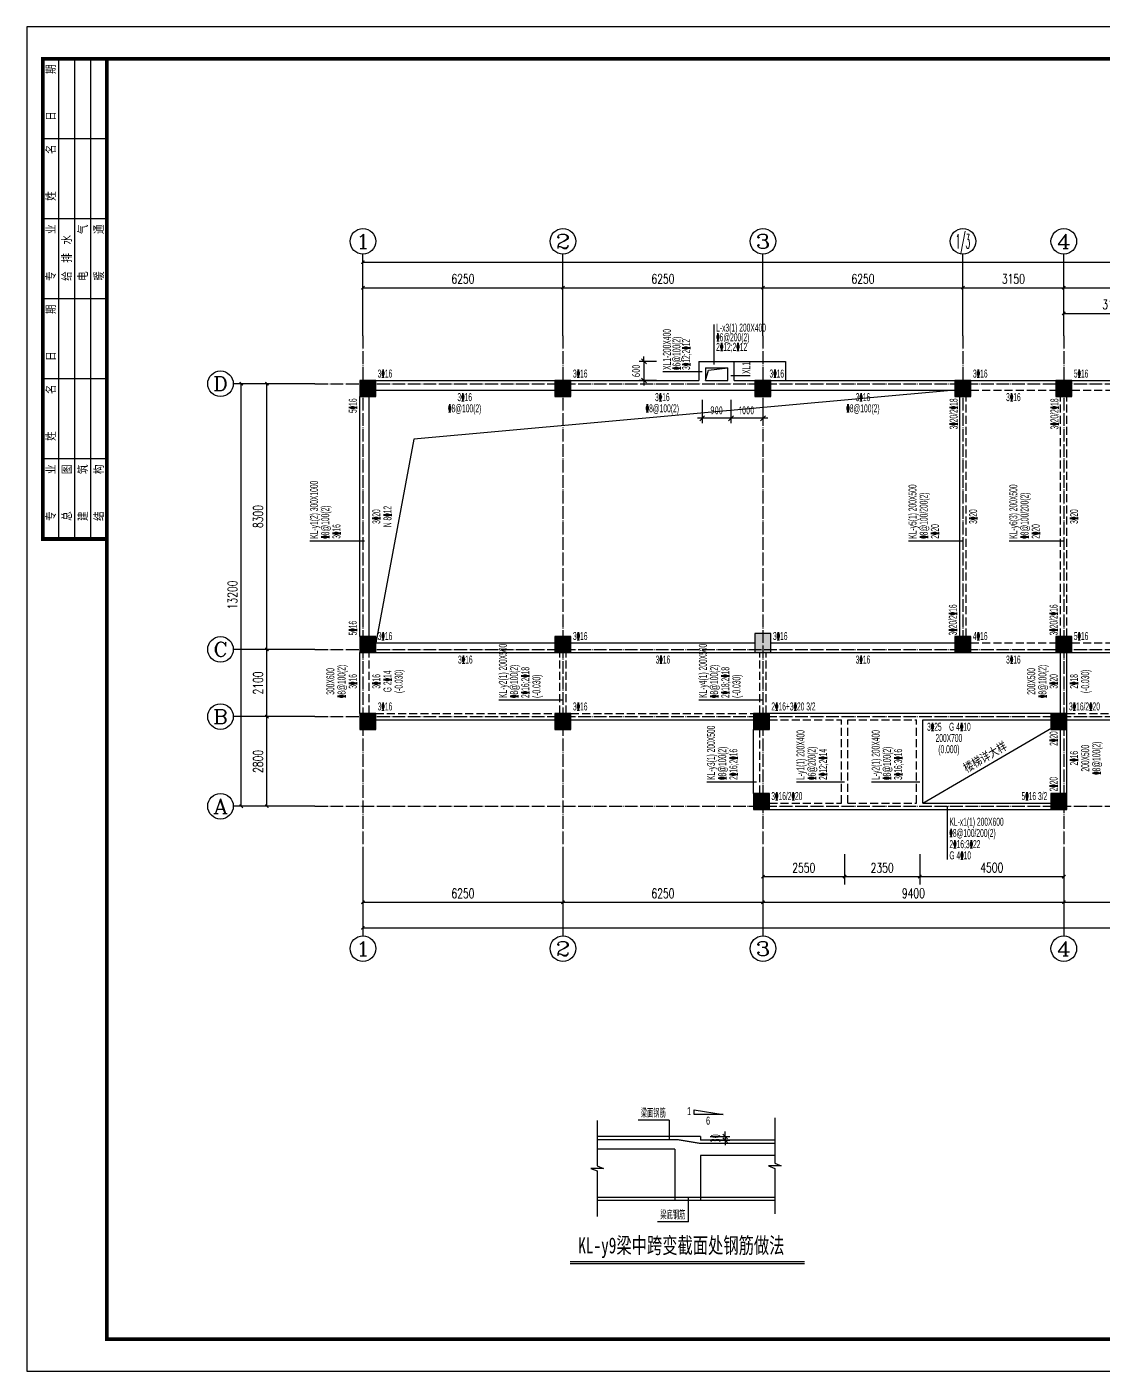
# Model space of a CAD drawing. Extents: x -441005 to 725361, y -182459 to 319313.
# Drawn here: x 284450 to 318079, y 195050 to 237050 of the extents above; entities that cross this region are included whole.
import ezdxf
from ezdxf.enums import TextEntityAlignment as Align

# ---------------------------------------------------------------- set-up
doc = ezdxf.new("R2010")
doc.units = 0
doc.header["$LTSCALE"] = 100
for name, pattern in [('DASH', [0.35, 0.25, -0.1]), ('DASHED', [0.75, 0.5, -0.25]), ('DOTE', [2.42, 2, -0.2, 0.02, -0.2]), ('HIDDEN', [7, 5, -2])]:
    doc.linetypes.add(name, pattern=pattern)
doc.layers.get('0').update_dxf_attribs({"linetype": 'CONTINUOUS'})
doc.layers.get('Defpoints').update_dxf_attribs({"linetype": 'CONTINUOUS'})
for name, color, linetype in [('AXIS', 3, 'CONTINUOUS'), ('AXIS_TEXT', 7, 'CONTINUOUS'), ('BEAM', 4, 'DASHED'), ('BEAM_CON', 4, 'CONTINUOUS'), ('B挑板&檐线', 6, 'CONTINUOUS'), ('COLU', 7, 'CONTINUOUS'), ('DOTE', 8, 'DOTE'), ('D洞口边线', 6, 'CONTINUOUS'), ('T模板通用标注', 7, 'CONTINUOUS'), ('图框', 7, 'CONTINUOUS'), ('尺寸标注', 3, 'CONTINUOUS'), ('文字标注', 4, 'CONTINUOUS'), ('断面边界', 2, 'CONTINUOUS'), ('断面配筋', 1, 'CONTINUOUS'), ('梁平法1', 3, 'CONTINUOUS'), ('梁平法2', 8, 'CONTINUOUS')]:
    doc.layers.add(name, color=color, linetype=linetype)
doc.styles.add('_TCH_AXIS', font='COMPLEX', dxfattribs={"bigfont": 'GBCBIG'})
doc.styles.add('_TCH_DIM_T3', font='simplex_.ttf', dxfattribs={"width": 0.705882, "bigfont": 'GBCBIG'})
doc.styles.add('COMPLEX', font='COMPLEX')
doc.styles.add('DIM_FONT', font='tssdeng.shx', dxfattribs={"width": 0.7, "bigfont": '1.shx'})
doc.styles.add('HZTXT', font='TXT', dxfattribs={"bigfont": 'HZTXT'})
doc.styles.get("Standard").update_dxf_attribs({"font": 'tssdeng.shx', "bigfont": '1.shx'})
doc.styles.add('TSSD_Dimension', font='tssdeng.shx', dxfattribs={"width": 0.62, "bigfont": '1.shx'})
doc.styles.add('TSSD_Rein', font='Tssdeng.shx', dxfattribs={"width": 0.7, "bigfont": '1.shx'})
doc.styles.add('图名', font='simhei_1.ttf')
doc.styles.add('梁平法', font='xxxxx.shx', dxfattribs={"bigfont": 'dxfs.shx'})
doc.dimstyles.new('_TCH_ARCH&&100', dxfattribs={"dimtxt": 297.5, "dimasz": 100, "dimexe": 250, "dimexo": 300, "dimgap": 126.25, "dimtad": 1, "dimdec": 0, "dimzin": 0, "dimdsep": 46, "dimtxsty": '_TCH_DIM_T3', "dimblk": 'ARCHTICK', "dimcen": 0.09, "dimclrt": 7, "dimazin": 2, "dimtfac": 1, "dimtdec": 0, "dimtix": 1, "dimtmove": 2, "dimatfit": 3, "dimfxl": 0, "dimtolj": 1, "dimtzin": 0, "dimarcsym": 0})
doc.dimstyles.new('axis', dxfattribs={"dimtxt": 300, "dimasz": 1, "dimexe": 250, "dimexo": 300, "dimgap": 150, "dimtad": 1, "dimdec": 0, "dimzin": 0, "dimdsep": 46, "dimtxsty": 'Standard', "dimblk": '_DIMX', "dimcen": 0.09, "dimse1": 1, "dimse2": 1, "dimclrt": 7, "dimadec": 1, "dimazin": 0, "dimtfac": 1, "dimtdec": 0, "dimtix": 1, "dimtmove": 2, "dimatfit": 3, "dimfxl": 0, "dimtolj": 1, "dimtzin": 0, "dimarcsym": 0})

# ---------------------------------------------------------------- blocks, each defined once
blk = doc.blocks.new('A2+1_2')
at = {"layer": '图框'}
for p, q in [((1000, 26000), (1000, 41000)), ((1500, 26000), (1500, 41000)), ((2000, 26000), (2000, 41000)), ((2500, 38500), (500, 38500)), ((2500, 36000), (500, 36000)), ((2500, 33500), (500, 33500)), ((2500, 31000), (500, 31000)), ((2500, 28500), (500, 28500))]:
    blk.add_line(p, q, dxfattribs=at)
blk.add_lwpolyline([(0, 0), (89100, 0), (89100, 42000), (0, 42000)], close=True, dxfattribs=at)
at = {"layer": '图框', "const_width": 120}
blk.add_lwpolyline([(2500, 41000), (500, 41000), (500, 26000), (2500, 26000)], dxfattribs=at)
blk.add_lwpolyline([(2500, 1000), (88100, 1000), (88100, 41000), (2500, 41000)], close=True, dxfattribs=at)
at = {"layer": '图框', "style": 'HZTXT'}
for s, p in [('日    期', (911, 39064)), ('姓    名', (911, 36564)), ('专    业', (911, 34064)), ('电    气', (1911, 34064)), ('暖    通', (2411, 34064)), ('给 排 水', (1411, 34064)), ('日    期', (911, 31564)), ('姓    名', (911, 29064)), ('专    业', (911, 26564)), ('总    图', (1411, 26564)), ('建    筑', (1911, 26564)), ('结    构', (2411, 26564))]:
    blk.add_text(s, height=300, rotation=90, dxfattribs=at).set_placement(p)
blk = doc.blocks.new('_AXISO')
blk.add_circle((0, 0), 0.5)
at = {"layer": 'AXIS_TEXT', "style": 'COMPLEX', "width": 1.041667}
blk.add_attdef('A', text='', height=0.56, dxfattribs=at).set_placement((-0.25, -0.28), (0.25, -0.28), align=Align.FIT)
blk = doc.blocks.new('_ArchTick')
at = {"color": 0, "linetype": 'ByBlock', "const_width": 0.4}
blk.add_lwpolyline([(-0.5, -0.5), (0.5, 0.5)], dxfattribs=at)
blk = doc.blocks.new('*D2678')
at = {"layer": 'AXIS', "color": 0, "lineweight": -2}
for p, q in [((293450, 215500), (291700, 215500)), ((291950, 212700), (291950, 215500)), ((293450, 212700), (291700, 212700))]:
    blk.add_line(p, q, dxfattribs=at)
at = {"layer": 'Defpoints', "color": 0}
for p in [(291950, 215500), (293450, 215500), (293450, 212700)]:
    blk.add_point(p, dxfattribs=at)
at = {"layer": 'AXIS', "color": 0, "lineweight": -2, "xscale": 100, "yscale": 100, "zscale": 100}
for p, rotation in [((291950, 215500), 90), ((291950, 212700), 270)]:
    blk.add_blockref('_ArchTick', p, dxfattribs=dict(at, rotation=rotation))
at = {"layer": 'AXIS', "color": 7, "insert": (291674, 214100), "char_height": 297.5, "attachment_point": 5, "rotation": 90, "style": '_TCH_DIM_T3'}
blk.add_mtext('\\A1;2800', dxfattribs=at)
blk = doc.blocks.new('*D2679')
at = {"layer": 'AXIS', "color": 0, "lineweight": -2}
for p, q in [((293450, 217600), (291700, 217600)), ((291950, 215500), (291950, 217600)), ((293450, 215500), (291700, 215500))]:
    blk.add_line(p, q, dxfattribs=at)
at = {"layer": 'Defpoints', "color": 0}
for p in [(291950, 217600), (293450, 217600), (293450, 215500)]:
    blk.add_point(p, dxfattribs=at)
at = {"layer": 'AXIS', "color": 0, "lineweight": -2, "xscale": 100, "yscale": 100, "zscale": 100}
for p, rotation in [((291950, 217600), 90), ((291950, 215500), 270)]:
    blk.add_blockref('_ArchTick', p, dxfattribs=dict(at, rotation=rotation))
at = {"layer": 'AXIS', "color": 7, "insert": (291674, 216550), "char_height": 297.5, "attachment_point": 5, "rotation": 90, "style": '_TCH_DIM_T3'}
blk.add_mtext('\\A1;2100', dxfattribs=at)
blk = doc.blocks.new('*D2680')
at = {"layer": 'AXIS', "color": 0, "lineweight": -2}
for p, q in [((293450, 225900), (291700, 225900)), ((291950, 217600), (291950, 225900)), ((293450, 217600), (291700, 217600))]:
    blk.add_line(p, q, dxfattribs=at)
at = {"layer": 'Defpoints', "color": 0}
for p in [(291950, 225900), (293450, 225900), (293450, 217600)]:
    blk.add_point(p, dxfattribs=at)
at = {"layer": 'AXIS', "color": 0, "lineweight": -2, "xscale": 100, "yscale": 100, "zscale": 100}
for p, rotation in [((291950, 225900), 90), ((291950, 217600), 270)]:
    blk.add_blockref('_ArchTick', p, dxfattribs=dict(at, rotation=rotation))
at = {"layer": 'AXIS', "color": 7, "insert": (291674, 221750), "char_height": 297.5, "attachment_point": 5, "rotation": 90, "style": '_TCH_DIM_T3'}
blk.add_mtext('\\A1;8300', dxfattribs=at)
blk = doc.blocks.new('*D2681')
at = {"layer": 'AXIS', "color": 0, "lineweight": -2}
for p, q in [((293450, 225900), (290900, 225900)), ((291150, 212700), (291150, 225900)), ((293450, 212700), (290900, 212700))]:
    blk.add_line(p, q, dxfattribs=at)
at = {"layer": 'Defpoints', "color": 0}
for p in [(291150, 225900), (293450, 225900), (293450, 212700)]:
    blk.add_point(p, dxfattribs=at)
at = {"layer": 'AXIS', "color": 0, "lineweight": -2, "xscale": 100, "yscale": 100, "zscale": 100}
for p, rotation in [((291150, 225900), 90), ((291150, 212700), 270)]:
    blk.add_blockref('_ArchTick', p, dxfattribs=dict(at, rotation=rotation))
at = {"layer": 'AXIS', "color": 7, "insert": (290874, 219300), "char_height": 297.5, "attachment_point": 5, "rotation": 90, "style": '_TCH_DIM_T3'}
blk.add_mtext('\\A1;13200', dxfattribs=at)
blk = doc.blocks.new('*D2682')
at = {"layer": 'AXIS', "color": 0, "lineweight": -2}
for p, q in [((294950, 211200), (294950, 209450)), ((301200, 211200), (301200, 209450)), ((294950, 209700), (301200, 209700))]:
    blk.add_line(p, q, dxfattribs=at)
at = {"layer": 'Defpoints', "color": 0}
for p in [(294950, 211200), (301200, 211200), (301200, 209700)]:
    blk.add_point(p, dxfattribs=at)
at = {"layer": 'AXIS', "color": 0, "lineweight": -2, "xscale": 100, "yscale": 100, "zscale": 100, "rotation": 180}
blk.add_blockref('_ArchTick', (294950, 209700), dxfattribs=at)
at = {"layer": 'AXIS', "color": 0, "lineweight": -2, "xscale": 100, "yscale": 100, "zscale": 100}
blk.add_blockref('_ArchTick', (301200, 209700), dxfattribs=at)
at = {"layer": 'AXIS', "color": 7, "insert": (298075, 209976), "char_height": 297.5, "attachment_point": 5, "style": '_TCH_DIM_T3'}
blk.add_mtext('\\A1;6250', dxfattribs=at)
blk = doc.blocks.new('*D2683')
at = {"layer": 'AXIS', "color": 0, "lineweight": -2}
for p, q in [((301200, 211200), (301200, 209450)), ((307450, 211200), (307450, 209450)), ((301200, 209700), (307450, 209700))]:
    blk.add_line(p, q, dxfattribs=at)
at = {"layer": 'Defpoints', "color": 0}
for p in [(301200, 211200), (307450, 211200), (307450, 209700)]:
    blk.add_point(p, dxfattribs=at)
at = {"layer": 'AXIS', "color": 0, "lineweight": -2, "xscale": 100, "yscale": 100, "zscale": 100, "rotation": 180}
blk.add_blockref('_ArchTick', (301200, 209700), dxfattribs=at)
at = {"layer": 'AXIS', "color": 0, "lineweight": -2, "xscale": 100, "yscale": 100, "zscale": 100}
blk.add_blockref('_ArchTick', (307450, 209700), dxfattribs=at)
at = {"layer": 'AXIS', "color": 7, "insert": (304325, 209976), "char_height": 297.5, "attachment_point": 5, "style": '_TCH_DIM_T3'}
blk.add_mtext('\\A1;6250', dxfattribs=at)
blk = doc.blocks.new('*D2684')
at = {"layer": 'AXIS', "color": 0, "lineweight": -2}
for p, q in [((307450, 211200), (307450, 209450)), ((316850, 211200), (316850, 209450)), ((307450, 209700), (316850, 209700))]:
    blk.add_line(p, q, dxfattribs=at)
at = {"layer": 'Defpoints', "color": 0}
for p in [(307450, 211200), (316850, 211200), (316850, 209700)]:
    blk.add_point(p, dxfattribs=at)
at = {"layer": 'AXIS', "color": 0, "lineweight": -2, "xscale": 100, "yscale": 100, "zscale": 100, "rotation": 180}
blk.add_blockref('_ArchTick', (307450, 209700), dxfattribs=at)
at = {"layer": 'AXIS', "color": 0, "lineweight": -2, "xscale": 100, "yscale": 100, "zscale": 100}
blk.add_blockref('_ArchTick', (316850, 209700), dxfattribs=at)
at = {"layer": 'AXIS', "color": 7, "insert": (312150, 209980), "char_height": 297.5, "attachment_point": 5, "style": '_TCH_DIM_T3'}
blk.add_mtext('\\A1;9400', dxfattribs=at)
blk = doc.blocks.new('*D2685')
at = {"layer": 'AXIS', "color": 0, "lineweight": -2}
for p, q in [((316850, 211200), (316850, 209450)), ((323100, 211200), (323100, 209450)), ((316850, 209700), (323100, 209700))]:
    blk.add_line(p, q, dxfattribs=at)
at = {"layer": 'Defpoints', "color": 0}
for p in [(316850, 211200), (323100, 211200), (323100, 209700)]:
    blk.add_point(p, dxfattribs=at)
at = {"layer": 'AXIS', "color": 0, "lineweight": -2, "xscale": 100, "yscale": 100, "zscale": 100, "rotation": 180}
blk.add_blockref('_ArchTick', (316850, 209700), dxfattribs=at)
at = {"layer": 'AXIS', "color": 0, "lineweight": -2, "xscale": 100, "yscale": 100, "zscale": 100}
blk.add_blockref('_ArchTick', (323100, 209700), dxfattribs=at)
at = {"layer": 'AXIS', "color": 7, "insert": (319975, 209976), "char_height": 297.5, "attachment_point": 5, "style": '_TCH_DIM_T3'}
blk.add_mtext('\\A1;6250', dxfattribs=at)
blk = doc.blocks.new('*D2690')
at = {"layer": 'AXIS', "color": 0, "lineweight": -2}
for p, q in [((294950, 211200), (294950, 208650)), ((346700, 211200), (346700, 208650)), ((294950, 208900), (346700, 208900))]:
    blk.add_line(p, q, dxfattribs=at)
at = {"layer": 'Defpoints', "color": 0}
for p in [(294950, 211200), (346700, 211200), (346700, 208900)]:
    blk.add_point(p, dxfattribs=at)
at = {"layer": 'AXIS', "color": 0, "lineweight": -2, "xscale": 100, "yscale": 100, "zscale": 100, "rotation": 180}
blk.add_blockref('_ArchTick', (294950, 208900), dxfattribs=at)
at = {"layer": 'AXIS', "color": 0, "lineweight": -2, "xscale": 100, "yscale": 100, "zscale": 100}
blk.add_blockref('_ArchTick', (346700, 208900), dxfattribs=at)
at = {"layer": 'AXIS', "color": 7, "insert": (320825, 209176), "char_height": 297.5, "attachment_point": 5, "style": '_TCH_DIM_T3'}
blk.add_mtext('\\A1;51750', dxfattribs=at)
blk = doc.blocks.new('*D2691')
at = {"layer": 'AXIS', "color": 0, "lineweight": -2}
for p, q in [((307450, 211200), (307450, 210250)), ((310000, 211200), (310000, 210250)), ((307450, 210500), (310000, 210500))]:
    blk.add_line(p, q, dxfattribs=at)
at = {"layer": 'Defpoints', "color": 0}
for p in [(307450, 211200), (310000, 211200), (310000, 210500)]:
    blk.add_point(p, dxfattribs=at)
at = {"layer": 'AXIS', "color": 0, "lineweight": -2, "xscale": 100, "yscale": 100, "zscale": 100, "rotation": 180}
blk.add_blockref('_ArchTick', (307450, 210500), dxfattribs=at)
at = {"layer": 'AXIS', "color": 0, "lineweight": -2, "xscale": 100, "yscale": 100, "zscale": 100}
blk.add_blockref('_ArchTick', (310000, 210500), dxfattribs=at)
at = {"layer": 'AXIS', "color": 7, "insert": (308725, 210776), "char_height": 297.5, "attachment_point": 5, "style": '_TCH_DIM_T3'}
blk.add_mtext('\\A1;2550', dxfattribs=at)
blk = doc.blocks.new('*D2692')
at = {"layer": 'AXIS', "color": 0, "lineweight": -2}
for p, q in [((310000, 211200), (310000, 210250)), ((312350, 211200), (312350, 210250)), ((310000, 210500), (312350, 210500))]:
    blk.add_line(p, q, dxfattribs=at)
at = {"layer": 'Defpoints', "color": 0}
for p in [(310000, 211200), (312350, 211200), (312350, 210500)]:
    blk.add_point(p, dxfattribs=at)
at = {"layer": 'AXIS', "color": 0, "lineweight": -2, "xscale": 100, "yscale": 100, "zscale": 100, "rotation": 180}
blk.add_blockref('_ArchTick', (310000, 210500), dxfattribs=at)
at = {"layer": 'AXIS', "color": 0, "lineweight": -2, "xscale": 100, "yscale": 100, "zscale": 100}
blk.add_blockref('_ArchTick', (312350, 210500), dxfattribs=at)
at = {"layer": 'AXIS', "color": 7, "insert": (311175, 210776), "char_height": 297.5, "attachment_point": 5, "style": '_TCH_DIM_T3'}
blk.add_mtext('\\A1;2350', dxfattribs=at)
blk = doc.blocks.new('*D2693')
at = {"layer": 'AXIS', "color": 0, "lineweight": -2}
for p, q in [((312350, 211200), (312350, 210250)), ((316850, 211200), (316850, 210250)), ((312350, 210500), (316850, 210500))]:
    blk.add_line(p, q, dxfattribs=at)
at = {"layer": 'Defpoints', "color": 0}
for p in [(312350, 211200), (316850, 211200), (316850, 210500)]:
    blk.add_point(p, dxfattribs=at)
at = {"layer": 'AXIS', "color": 0, "lineweight": -2, "xscale": 100, "yscale": 100, "zscale": 100, "rotation": 180}
blk.add_blockref('_ArchTick', (312350, 210500), dxfattribs=at)
at = {"layer": 'AXIS', "color": 0, "lineweight": -2, "xscale": 100, "yscale": 100, "zscale": 100}
blk.add_blockref('_ArchTick', (316850, 210500), dxfattribs=at)
at = {"layer": 'AXIS', "color": 7, "insert": (314600, 210780), "char_height": 297.5, "attachment_point": 5, "style": '_TCH_DIM_T3'}
blk.add_mtext('\\A1;4500', dxfattribs=at)
blk = doc.blocks.new('*D2698')
at = {"layer": 'AXIS', "color": 0, "lineweight": -2}
for p, q in [((294950, 227400), (294950, 229150)), ((301200, 227400), (301200, 229150)), ((294950, 228900), (301200, 228900))]:
    blk.add_line(p, q, dxfattribs=at)
at = {"layer": 'Defpoints', "color": 0}
for p in [(301200, 228900), (294950, 227400), (301200, 227400)]:
    blk.add_point(p, dxfattribs=at)
at = {"layer": 'AXIS', "color": 0, "lineweight": -2, "xscale": 100, "yscale": 100, "zscale": 100, "rotation": 180}
blk.add_blockref('_ArchTick', (294950, 228900), dxfattribs=at)
at = {"layer": 'AXIS', "color": 0, "lineweight": -2, "xscale": 100, "yscale": 100, "zscale": 100}
blk.add_blockref('_ArchTick', (301200, 228900), dxfattribs=at)
at = {"layer": 'AXIS', "color": 7, "insert": (298075, 229176), "char_height": 297.5, "attachment_point": 5, "style": '_TCH_DIM_T3'}
blk.add_mtext('\\A1;6250', dxfattribs=at)
blk = doc.blocks.new('*D2699')
at = {"layer": 'AXIS', "color": 0, "lineweight": -2}
for p, q in [((301200, 227400), (301200, 229150)), ((307450, 227400), (307450, 229150)), ((301200, 228900), (307450, 228900))]:
    blk.add_line(p, q, dxfattribs=at)
at = {"layer": 'Defpoints', "color": 0}
for p in [(307450, 228900), (301200, 227400), (307450, 227400)]:
    blk.add_point(p, dxfattribs=at)
at = {"layer": 'AXIS', "color": 0, "lineweight": -2, "xscale": 100, "yscale": 100, "zscale": 100, "rotation": 180}
blk.add_blockref('_ArchTick', (301200, 228900), dxfattribs=at)
at = {"layer": 'AXIS', "color": 0, "lineweight": -2, "xscale": 100, "yscale": 100, "zscale": 100}
blk.add_blockref('_ArchTick', (307450, 228900), dxfattribs=at)
at = {"layer": 'AXIS', "color": 7, "insert": (304325, 229176), "char_height": 297.5, "attachment_point": 5, "style": '_TCH_DIM_T3'}
blk.add_mtext('\\A1;6250', dxfattribs=at)
blk = doc.blocks.new('*D2700')
at = {"layer": 'AXIS', "color": 0, "lineweight": -2}
for p, q in [((307450, 227400), (307450, 229150)), ((313700, 227400), (313700, 229150)), ((307450, 228900), (313700, 228900))]:
    blk.add_line(p, q, dxfattribs=at)
at = {"layer": 'Defpoints', "color": 0}
for p in [(313700, 228900), (307450, 227400), (313700, 227400)]:
    blk.add_point(p, dxfattribs=at)
at = {"layer": 'AXIS', "color": 0, "lineweight": -2, "xscale": 100, "yscale": 100, "zscale": 100, "rotation": 180}
blk.add_blockref('_ArchTick', (307450, 228900), dxfattribs=at)
at = {"layer": 'AXIS', "color": 0, "lineweight": -2, "xscale": 100, "yscale": 100, "zscale": 100}
blk.add_blockref('_ArchTick', (313700, 228900), dxfattribs=at)
at = {"layer": 'AXIS', "color": 7, "insert": (310575, 229176), "char_height": 297.5, "attachment_point": 5, "style": '_TCH_DIM_T3'}
blk.add_mtext('\\A1;6250', dxfattribs=at)
blk = doc.blocks.new('*D2701')
at = {"layer": 'AXIS', "color": 0, "lineweight": -2}
for p, q in [((313700, 227400), (313700, 229150)), ((316850, 227400), (316850, 229150)), ((313700, 228900), (316850, 228900))]:
    blk.add_line(p, q, dxfattribs=at)
at = {"layer": 'Defpoints', "color": 0}
for p in [(316850, 228900), (313700, 227400), (316850, 227400)]:
    blk.add_point(p, dxfattribs=at)
at = {"layer": 'AXIS', "color": 0, "lineweight": -2, "xscale": 100, "yscale": 100, "zscale": 100, "rotation": 180}
blk.add_blockref('_ArchTick', (313700, 228900), dxfattribs=at)
at = {"layer": 'AXIS', "color": 0, "lineweight": -2, "xscale": 100, "yscale": 100, "zscale": 100}
blk.add_blockref('_ArchTick', (316850, 228900), dxfattribs=at)
at = {"layer": 'AXIS', "color": 7, "insert": (315275, 229176), "char_height": 297.5, "attachment_point": 5, "style": '_TCH_DIM_T3'}
blk.add_mtext('\\A1;3150', dxfattribs=at)
blk = doc.blocks.new('*D2702')
at = {"layer": 'AXIS', "color": 0, "lineweight": -2}
for p, q in [((316850, 227400), (316850, 229150)), ((323100, 227400), (323100, 229150)), ((316850, 228900), (323100, 228900))]:
    blk.add_line(p, q, dxfattribs=at)
at = {"layer": 'Defpoints', "color": 0}
for p in [(323100, 228900), (316850, 227400), (323100, 227400)]:
    blk.add_point(p, dxfattribs=at)
at = {"layer": 'AXIS', "color": 0, "lineweight": -2, "xscale": 100, "yscale": 100, "zscale": 100, "rotation": 180}
blk.add_blockref('_ArchTick', (316850, 228900), dxfattribs=at)
at = {"layer": 'AXIS', "color": 0, "lineweight": -2, "xscale": 100, "yscale": 100, "zscale": 100}
blk.add_blockref('_ArchTick', (323100, 228900), dxfattribs=at)
at = {"layer": 'AXIS', "color": 7, "insert": (319975, 229176), "char_height": 297.5, "attachment_point": 5, "style": '_TCH_DIM_T3'}
blk.add_mtext('\\A1;6250', dxfattribs=at)
blk = doc.blocks.new('*D2706')
at = {"layer": 'AXIS', "color": 0, "lineweight": -2}
for p, q in [((294950, 227400), (294950, 229950)), ((346700, 227400), (346700, 229950)), ((294950, 229700), (346700, 229700))]:
    blk.add_line(p, q, dxfattribs=at)
at = {"layer": 'Defpoints', "color": 0}
for p in [(346700, 229700), (294950, 227400), (346700, 227400)]:
    blk.add_point(p, dxfattribs=at)
at = {"layer": 'AXIS', "color": 0, "lineweight": -2, "xscale": 100, "yscale": 100, "zscale": 100, "rotation": 180}
blk.add_blockref('_ArchTick', (294950, 229700), dxfattribs=at)
at = {"layer": 'AXIS', "color": 0, "lineweight": -2, "xscale": 100, "yscale": 100, "zscale": 100}
blk.add_blockref('_ArchTick', (346700, 229700), dxfattribs=at)
at = {"layer": 'AXIS', "color": 7, "insert": (320825, 229976), "char_height": 297.5, "attachment_point": 5, "style": '_TCH_DIM_T3'}
blk.add_mtext('\\A1;51750', dxfattribs=at)
blk = doc.blocks.new('*D2710')
at = {"layer": 'AXIS', "color": 0, "lineweight": -2}
for p, q in [((316850, 227400), (316850, 228350)), ((316850, 228100), (319975, 228100)), ((319975, 227400), (319975, 228350))]:
    blk.add_line(p, q, dxfattribs=at)
at = {"layer": 'Defpoints', "color": 0}
for p in [(319975, 228100), (316850, 227400), (319975, 227400)]:
    blk.add_point(p, dxfattribs=at)
at = {"layer": 'AXIS', "color": 0, "lineweight": -2, "xscale": 100, "yscale": 100, "zscale": 100, "rotation": 180}
blk.add_blockref('_ArchTick', (316850, 228100), dxfattribs=at)
at = {"layer": 'AXIS', "color": 0, "lineweight": -2, "xscale": 100, "yscale": 100, "zscale": 100}
blk.add_blockref('_ArchTick', (319975, 228100), dxfattribs=at)
at = {"layer": 'AXIS', "color": 7, "insert": (318412, 228376), "char_height": 297.5, "attachment_point": 5, "style": '_TCH_DIM_T3'}
blk.add_mtext('\\A1;3125', dxfattribs=at)
blk = doc.blocks.new('_OBLIQUE')
at = {"color": 0, "linetype": 'ByBlock'}
blk.add_line((-0.5, -0.5), (0.5, 0.5), dxfattribs=at)
blk = doc.blocks.new('*D2755')
at = {"layer": 'AXIS', "color": 0, "lineweight": -2}
for p, q in [((306269, 202383), (306269, 202533)), ((305798, 202383), (306419, 202383)), ((305798, 202263), (306419, 202263)), ((306269, 202383), (306269, 202263)), ((306269, 202263), (306269, 202113))]:
    blk.add_line(p, q, dxfattribs=at)
at = {"layer": 'Defpoints', "color": 0}
for p in [(305498, 202383), (305498, 202263), (306269, 202263)]:
    blk.add_point(p, dxfattribs=at)
at = {"layer": 'AXIS', "color": 0, "lineweight": -2, "xscale": 150, "yscale": 150, "zscale": 150}
for p, rotation in [((306269, 202383), 270), ((306269, 202263), 90)]:
    blk.add_blockref('_OBLIQUE', p, dxfattribs=dict(at, rotation=rotation))
at = {"layer": 'AXIS', "color": 7, "insert": (305969, 202323), "char_height": 300, "attachment_point": 5, "rotation": 90, "style": 'TSSD_Dimension'}
blk.add_mtext('\\A1;30', dxfattribs=at)
blk = doc.blocks.new('*D2962')
at = {"layer": 'Defpoints', "color": 0}
for p in [(306450, 225700), (307450, 225700), (306450, 224820)]:
    blk.add_point(p, dxfattribs=at)
at = {"layer": '尺寸标注', "color": 0, "lineweight": -2}
for p, q in [((306450, 225400), (306450, 224670)), ((307450, 225400), (307450, 224670)), ((307600, 224820), (306300, 224820))]:
    blk.add_line(p, q, dxfattribs=at)
at = {"layer": '尺寸标注', "color": 0, "lineweight": -2, "xscale": 150, "yscale": 150, "zscale": 150, "rotation": 180}
blk.add_blockref('_OBLIQUE', (306450, 224820), dxfattribs=at)
at = {"layer": '尺寸标注', "color": 0, "lineweight": -2, "xscale": 150, "yscale": 150, "zscale": 150}
blk.add_blockref('_OBLIQUE', (307450, 224820), dxfattribs=at)
at = {"layer": '尺寸标注', "color": 7, "insert": (306940, 225070), "char_height": 250, "attachment_point": 5, "style": 'DIM_FONT'}
blk.add_mtext('\\A1;1000', dxfattribs=at)
blk = doc.blocks.new('_DIMX')
blk.add_line((-150, 0), (150, 0))
at = {"const_width": 50}
blk.add_lwpolyline([(-70, -70), (70, 70)], dxfattribs=at)
blk = doc.blocks.new('*D2963')
at = {"layer": 'Defpoints', "color": 0}
for p in [(305550, 225700), (306450, 225700), (305550, 224820)]:
    blk.add_point(p, dxfattribs=at)
at = {"layer": '尺寸标注', "color": 0, "lineweight": -2}
for p, q in [((305550, 225400), (305550, 224670)), ((306450, 225400), (306450, 224670)), ((306600, 224820), (305400, 224820))]:
    blk.add_line(p, q, dxfattribs=at)
at = {"layer": '尺寸标注', "color": 0, "lineweight": -2, "xscale": 150, "yscale": 150, "zscale": 150, "rotation": 180}
blk.add_blockref('_OBLIQUE', (305550, 224820), dxfattribs=at)
at = {"layer": '尺寸标注', "color": 0, "lineweight": -2, "xscale": 150, "yscale": 150, "zscale": 150}
blk.add_blockref('_OBLIQUE', (306450, 224820), dxfattribs=at)
at = {"layer": '尺寸标注', "color": 7, "insert": (306000, 225070), "char_height": 250, "attachment_point": 5, "style": 'DIM_FONT'}
blk.add_mtext('\\A1;900', dxfattribs=at)
blk = doc.blocks.new('*D2964')
at = {"layer": 'Defpoints', "color": 0}
for p in [(304419, 226600), (303732, 226000), (304419, 226000)]:
    blk.add_point(p, dxfattribs=at)
at = {"layer": '尺寸标注', "color": 0, "lineweight": -2}
for p, q in [((304119, 226600), (303582, 226600)), ((303732, 226600), (303732, 226750)), ((303732, 226600), (303732, 226000)), ((304119, 226000), (303582, 226000)), ((303732, 226000), (303732, 225850))]:
    blk.add_line(p, q, dxfattribs=at)
at = {"layer": '尺寸标注', "color": 0, "lineweight": -2, "xscale": 150, "yscale": 150, "zscale": 150}
for p, rotation in [((303732, 226600), 270), ((303732, 226000), 90)]:
    blk.add_blockref('_OBLIQUE', p, dxfattribs=dict(at, rotation=rotation))
at = {"layer": '尺寸标注', "color": 7, "insert": (303482, 226300), "char_height": 250, "attachment_point": 5, "rotation": 90, "style": 'DIM_FONT'}
blk.add_mtext('\\A1;600', dxfattribs=at)

msp = doc.modelspace()

# ---------------------------------------------------------------- hatches: boundary and pattern name
at = {"layer": 'COLU'}
for points in [[(295350, 225500), (295350, 226000), (294850, 226000), (294850, 225500)], [(301450, 225500), (301450, 226000), (300950, 226000), (300950, 225500)], [(307700, 225500), (307700, 226000), (307200, 226000), (307200, 225500)], [(313950, 225500), (313950, 226000), (313450, 226000), (313450, 225500)], [(317100, 225500), (317100, 226000), (316600, 226000), (316600, 225500)], [(295350, 217500), (295350, 218000), (294850, 218000), (294850, 217500)], [(301450, 217500), (301450, 218000), (300950, 218000), (300950, 217500)], [(307700, 217500), (307700, 218100), (307200, 218100), (307200, 217500)], [(313950, 217500), (313950, 218000), (313450, 218000), (313450, 217500)], [(317100, 217500), (317100, 218000), (316600, 218000), (316600, 217500)], [(295350, 215100), (295350, 215600), (294850, 215600), (294850, 215100)], [(301450, 215100), (301450, 215600), (300950, 215600), (300950, 215100)], [(307650, 215100), (307650, 215600), (307150, 215600), (307150, 215100)], [(307650, 215100), (307650, 215600), (307150, 215600), (307150, 215100)], [(316950, 215100), (316950, 215600), (316450, 215600), (316450, 215100)], [(307650, 212600), (307650, 213100), (307150, 213100), (307150, 212600)], [(307650, 212600), (307650, 213100), (307150, 213100), (307150, 212600)], [(316950, 212600), (316950, 213100), (316450, 213100), (316450, 212600)]]:
    msp.add_hatch(color=251, dxfattribs=at).paths.add_polyline_path(points)

# ---------------------------------------------------------------- linework, layer by layer
at = {"layer": 'AXIS'}
for p, q in [((294950, 227400), (294950, 229950)), ((301200, 227400), (301200, 229950)), ((307450, 227400), (307450, 229950)), ((313700, 227400), (313700, 229950)), ((316850, 227400), (316850, 229950)), ((293450, 225900), (290900, 225900)), ((293450, 217600), (290900, 217600)), ((293450, 215500), (290900, 215500)), ((293450, 212700), (290900, 212700)), ((294950, 211200), (294950, 208650)), ((301200, 211200), (301200, 208650)), ((307450, 211200), (307450, 208650)), ((316850, 211200), (316850, 208650))]:
    msp.add_line(p, q, dxfattribs=at)
at = {"layer": 'BEAM', "linetype": 'HIDDEN', "ltscale": 0.5}
for p, q in [((313950, 225700), (316600, 225700)), ((317100, 225700), (319850, 225700)), ((313800, 218000), (313800, 225500)), ((316750, 218000), (316750, 225500)), ((316950, 218000), (316950, 225500)), ((313950, 217800), (316600, 217800)), ((317100, 217800), (319850, 217800)), ((295150, 215600), (295150, 217500)), ((301100, 215600), (301100, 217500)), ((301300, 215600), (301300, 217500)), ((307350, 215600), (307350, 217500)), ((307550, 215600), (307550, 217500)), ((295350, 215600), (300950, 215600)), ((301450, 215600), (307150, 215600)), ((316950, 215600), (322850, 215600)), ((307350, 213100), (307350, 215100)), ((307650, 215400), (309900, 215400)), ((309900, 212800), (309900, 215400)), ((310100, 212800), (310100, 215400)), ((310100, 215400), (312250, 215400)), ((312250, 212800), (312250, 215400)), ((307650, 212800), (309900, 212800)), ((310100, 212800), (312250, 212800))]:
    msp.add_line(p, q, dxfattribs=at)
at = {"layer": 'BEAM_CON'}
for p, q in [((305450, 226600), (306550, 226600)), ((305450, 226600), (305450, 226000)), ((305650, 226400), (306350, 226400)), ((305650, 226400), (305650, 226000)), ((306350, 226000), (306350, 226400)), ((306550, 226000), (306550, 226600)), ((295350, 226000), (300950, 226000)), ((301450, 226000), (305450, 226000)), ((305650, 226000), (306350, 226000)), ((306550, 226000), (307200, 226000)), ((307700, 226000), (313450, 226000)), ((313950, 226000), (316600, 226000)), ((317100, 226000), (321100, 226000)), ((295350, 225700), (300950, 225700)), ((301450, 225700), (307200, 225700)), ((307700, 225700), (313450, 225700)), ((294850, 218000), (294850, 225500)), ((295150, 218000), (295150, 225500)), ((313600, 218000), (313600, 225500)), ((295350, 217800), (300950, 217800)), ((301450, 217800), (307200, 217800)), ((307700, 217800), (313450, 217800)), ((294850, 215600), (294850, 217500)), ((295350, 217500), (300950, 217500)), ((301450, 217500), (307200, 217500)), ((307700, 217500), (313450, 217500)), ((313950, 217500), (316600, 217500)), ((316750, 215600), (316750, 217500)), ((316950, 215600), (316950, 217500)), ((317100, 217500), (322850, 217500)), ((309900, 215600), (307650, 215600)), ((316450, 215600), (309900, 215600)), ((295350, 215400), (300950, 215400)), ((301450, 215400), (307150, 215400)), ((307150, 213100), (307150, 215100)), ((307150, 213100), (307150, 215100)), ((312450, 215400), (316450, 215400)), ((312450, 212800), (312450, 215400)), ((316750, 213100), (316750, 215100)), ((316750, 213100), (316750, 215100)), ((316950, 215400), (322850, 215400)), ((316950, 213100), (316950, 215100)), ((316950, 213100), (316950, 215100)), ((307650, 212600), (316450, 212600)), ((312450, 212800), (316450, 212800))]:
    msp.add_line(p, q, dxfattribs=at)
at = {"layer": 'B挑板&檐线'}
msp.add_lwpolyline([(306550, 226000), (306550, 226600), (308150, 226600), (308150, 226000)], dxfattribs=at)
at = {"layer": 'COLU'}
for points in [[(295350, 225500), (295350, 226000), (294850, 226000), (294850, 225500)], [(301450, 225500), (301450, 226000), (300950, 226000), (300950, 225500)], [(307700, 225500), (307700, 226000), (307200, 226000), (307200, 225500)], [(313950, 225500), (313950, 226000), (313450, 226000), (313450, 225500)], [(317100, 225500), (317100, 226000), (316600, 226000), (316600, 225500)], [(295350, 217500), (295350, 218000), (294850, 218000), (294850, 217500)], [(301450, 217500), (301450, 218000), (300950, 218000), (300950, 217500)], [(307700, 217500), (307700, 218100), (307200, 218100), (307200, 217500)], [(313950, 217500), (313950, 218000), (313450, 218000), (313450, 217500)], [(317100, 217500), (317100, 218000), (316600, 218000), (316600, 217500)], [(295350, 215100), (295350, 215600), (294850, 215600), (294850, 215100)], [(301450, 215100), (301450, 215600), (300950, 215600), (300950, 215100)], [(307650, 215100), (307650, 215600), (307150, 215600), (307150, 215100)], [(307650, 215100), (307650, 215600), (307150, 215600), (307150, 215100)], [(316950, 215100), (316950, 215600), (316450, 215600), (316450, 215100)], [(307650, 212600), (307650, 213100), (307150, 213100), (307150, 212600)], [(307650, 212600), (307650, 213100), (307150, 213100), (307150, 212600)], [(316950, 212600), (316950, 213100), (316450, 213100), (316450, 212600)]]:
    msp.add_lwpolyline(points, close=True, dxfattribs=at)
at = {"layer": 'DOTE', "ltscale": 2}
for p, q in [((294950, 227400), (294950, 211200)), ((301200, 227400), (301200, 211200)), ((307450, 227400), (307450, 211200)), ((313700, 227400), (313700, 217600)), ((316850, 227400), (316850, 211200)), ((293450, 225900), (348200, 225900)), ((293450, 217600), (348200, 217600)), ((293450, 215500), (348200, 215500)), ((293450, 212700), (348200, 212700))]:
    msp.add_line(p, q, dxfattribs=at)
at = {"layer": 'D洞口边线'}
for points in [[(305650, 226000), (305745.8, 226320.8), (306350, 226400)], [(313450, 225700), (313450, 225700), (296536.5, 224163.7), (295350, 217800)]]:
    msp.add_lwpolyline(points, dxfattribs=at)
at = {"layer": 'T模板通用标注'}
msp.add_line((312450, 212800), (316725, 215300), dxfattribs=at)
at = {"layer": '文字标注'}
for p, q in [((304514.3, 202893.4), (303546.9, 202893.4)), ((304514.3, 202893.4), (304514.3, 202283.2)), ((305122.9, 199713), (305122.9, 200483.2)), ((305122.9, 199713), (304155.5, 199713))]:
    msp.add_line(p, q, dxfattribs=at)
at = {"layer": '文字标注', "const_width": 40}
msp.add_lwpolyline([(308748.1, 198467.8), (301422.2, 198467.8)], dxfattribs=at)
at = {"layer": '文字标注'}
msp.add_lwpolyline([(308748.1, 198397.7), (301422.2, 198397.7)], dxfattribs=at)
at = {"layer": '断面边界'}
for p, q in [((305498, 202383.2), (302268.4, 202383.2)), ((305498, 202383.2), (305498, 202263.2)), ((307821, 202263.2), (305498, 202263.2)), ((307821, 200383.2), (302268.4, 200383.2))]:
    msp.add_line(p, q, dxfattribs=at)
at = {"layer": '断面边界', "linetype": 'DASH'}
for p, q in [((304698, 201983.2), (302268.4, 201983.2)), ((304698, 201983.2), (304698, 200383.2)), ((305498, 201783.2), (305498, 200383.2)), ((307821, 201783.2), (305498, 201783.2))]:
    msp.add_line(p, q, dxfattribs=at)
at = {"layer": '断面边界'}
for points in [[(302268.4, 202883.2), (302268.4, 201463.2), (302468.4, 201383.2), (302068.4, 201383.2), (302268.4, 201303.2), (302268.4, 199883.2)], [(307821, 202963.2), (307821, 201543.2), (308021, 201463.2), (307621, 201463.2), (307821, 201383.2), (307821, 199963.2)]]:
    msp.add_lwpolyline(points, dxfattribs=at)
at = {"layer": '断面配筋'}
for p, q in [((305305.2, 203067), (305305.2, 203217)), ((305305.2, 203217), (306205.2, 203067)), ((306205.2, 203067), (305305.2, 203067))]:
    msp.add_line(p, q, dxfattribs=at)
at = {"layer": '断面配筋', "const_width": 40}
for points in [[(307821, 202163.2), (305498, 202163.2), (304778, 202283.2), (302268.4, 202283.2)], [(307821, 200483.2), (302268.4, 200483.2)]]:
    msp.add_lwpolyline(points, dxfattribs=at)
at = {"layer": '梁平法1'}
msp.add_line((313215.3, 211033.5), (313215.3, 212700), dxfattribs=at)
at = {"layer": '梁平法2', "color": 6}
for p, q in [((305925, 226500), (305925, 227748.4)), ((305550, 226269.8), (304323.7, 226269.8)), ((307050, 226144.8), (306450, 226144.8)), ((293295.2, 220996.6), (295000, 220996.6)), ((311995.2, 220996.6), (313700, 220996.6)), ((315145.2, 220996.6), (316850, 220996.6)), ((299195.2, 216021.5), (301200, 216021.5)), ((305445.2, 216021.5), (307450, 216021.5)), ((305698.3, 213462.5), (307250, 213462.5)), ((308495.2, 213462.5), (310000, 213462.5)), ((310845.2, 213462.5), (312350, 213462.5))]:
    msp.add_line(p, q, dxfattribs=at)

# ---------------------------------------------------------------- block references
msp.add_blockref('A2+1_2', (284450, 195050))
at = {"layer": 'AXIS'}
ref = msp.add_blockref('_AXISO', (294950, 230350), dxfattribs=dict(at, xscale=800, yscale=800, zscale=800))
ref.add_attrib('A', '1', dxfattribs={"layer": 'AXIS_TEXT', "height": 452.5, "style": '_TCH_AXIS', "width": 2.333333}).set_placement((294723.7, 230123.7), (295176.3, 230123.7), align=Align.FIT)
ref = msp.add_blockref('_AXISO', (301200, 230350), dxfattribs=dict(at, xscale=800, yscale=800, zscale=800))
ref.add_attrib('A', '2', dxfattribs={"layer": 'AXIS_TEXT', "height": 452.5, "style": '_TCH_AXIS', "width": 1.5}).set_placement((300973.7, 230123.7), (301426.3, 230123.7), align=Align.FIT)
ref = msp.add_blockref('_AXISO', (307450, 230350), dxfattribs=dict(at, xscale=800, yscale=800, zscale=800))
ref.add_attrib('A', '3', dxfattribs={"layer": 'AXIS_TEXT', "height": 452.5, "style": '_TCH_AXIS', "width": 1.5}).set_placement((307223.7, 230123.7), (307676.3, 230123.7), align=Align.FIT)
ref = msp.add_blockref('_AXISO', (313700, 230350), dxfattribs=dict(at, xscale=800, yscale=800, zscale=800))
ref.add_attrib('A', '1/3', dxfattribs={"layer": 'AXIS_TEXT', "height": 452.55, "style": '_TCH_AXIS', "width": 0.411765}).set_placement((313473.7, 230123.7), (313926.3, 230123.7), align=Align.FIT)
ref = msp.add_blockref('_AXISO', (316850, 230350), dxfattribs=dict(at, xscale=800, yscale=800, zscale=800))
ref.add_attrib('A', '4', dxfattribs={"layer": 'AXIS_TEXT', "height": 452.5, "style": '_TCH_AXIS', "width": 1.3125}).set_placement((316623.7, 230123.7), (317076.3, 230123.7), align=Align.FIT)
ref = msp.add_blockref('_AXISO', (290500, 225900), dxfattribs=dict(at, xscale=800, yscale=800, zscale=800))
ref.add_attrib('A', 'D', dxfattribs={"layer": 'AXIS_TEXT', "height": 452.5, "style": '_TCH_AXIS', "width": 1.235294}).set_placement((290273.7, 225673.7), (290726.3, 225673.7), align=Align.FIT)
ref = msp.add_blockref('_AXISO', (290500, 217600), dxfattribs=dict(at, xscale=800, yscale=800, zscale=800))
ref.add_attrib('A', 'C', dxfattribs={"layer": 'AXIS_TEXT', "height": 452.5, "style": '_TCH_AXIS', "width": 1.4}).set_placement((290273.7, 217373.7), (290726.3, 217373.7), align=Align.FIT)
ref = msp.add_blockref('_AXISO', (290500, 215500), dxfattribs=dict(at, xscale=800, yscale=800, zscale=800))
ref.add_attrib('A', 'B', dxfattribs={"layer": 'AXIS_TEXT', "height": 452.5, "style": '_TCH_AXIS', "width": 1.235294}).set_placement((290273.7, 215273.7), (290726.3, 215273.7), align=Align.FIT)
ref = msp.add_blockref('_AXISO', (290500, 212700), dxfattribs=dict(at, xscale=800, yscale=800, zscale=800))
ref.add_attrib('A', 'A', dxfattribs={"layer": 'AXIS_TEXT', "height": 452.5, "style": '_TCH_AXIS', "width": 1.166667}).set_placement((290273.7, 212473.7), (290726.3, 212473.7), align=Align.FIT)
ref = msp.add_blockref('_AXISO', (294950, 208250), dxfattribs=dict(at, xscale=800, yscale=800, zscale=800))
ref.add_attrib('A', '1', dxfattribs={"layer": 'AXIS_TEXT', "height": 452.5, "style": '_TCH_AXIS', "width": 2.333333}).set_placement((294723.7, 208023.7), (295176.3, 208023.7), align=Align.FIT)
ref = msp.add_blockref('_AXISO', (301200, 208250), dxfattribs=dict(at, xscale=800, yscale=800, zscale=800))
ref.add_attrib('A', '2', dxfattribs={"layer": 'AXIS_TEXT', "height": 452.5, "style": '_TCH_AXIS', "width": 1.5}).set_placement((300973.7, 208023.7), (301426.3, 208023.7), align=Align.FIT)
ref = msp.add_blockref('_AXISO', (307450, 208250), dxfattribs=dict(at, xscale=800, yscale=800, zscale=800))
ref.add_attrib('A', '3', dxfattribs={"layer": 'AXIS_TEXT', "height": 452.5, "style": '_TCH_AXIS', "width": 1.5}).set_placement((307223.7, 208023.7), (307676.3, 208023.7), align=Align.FIT)
ref = msp.add_blockref('_AXISO', (316850, 208250), dxfattribs=dict(at, xscale=800, yscale=800, zscale=800))
ref.add_attrib('A', '4', dxfattribs={"layer": 'AXIS_TEXT', "height": 452.5, "style": '_TCH_AXIS', "width": 1.3125}).set_placement((316623.7, 208023.7), (317076.3, 208023.7), align=Align.FIT)

# ---------------------------------------------------------------- texts
at = {"layer": 'T模板通用标注', "style": 'TSSD_Rein', "width": 0.8}
msp.add_text('楼梯详大样', height=300, rotation=30.31889, dxfattribs=at).set_placement((313826.9, 213721.1))
at = {"layer": '文字标注'}
for s, height, style, width, p in [('梁面钢筋', 250, '梁平法', 0.6, (303633.9, 202974.2)), ('梁底钢筋', 250, '梁平法', 0.6, (304242.5, 199793.8)), ('KL-y9梁中跨变截面处钢筋做法', 500, '图名', 0.7, (301679.3, 198728.5))]:
    msp.add_text(s, height=height, dxfattribs=dict(at, style=style, width=width)).set_placement(p)
at = {"layer": '断面配筋', "style": '梁平法', "width": 0.6}
for s, p in [('1', (305079.9, 203047.9)), ('6', (305671.1, 202750.9))]:
    msp.add_text(s, height=250, dxfattribs=at).set_placement(p)
at = {"layer": '梁平法1', "style": '梁平法', "width": 0.5}
for s, p in [('3%%13216', (295411.6, 226092.8)), ('3%%13216', (301511.6, 226092.8)), ('3%%13216', (307653.7, 226092.8)), ('3%%13216', (314011.6, 226092.8)), ('5%%13216', (317161.6, 226092.8)), ('3%%13216', (295411.6, 217892.8)), ('3%%13216', (301511.6, 217892.8)), ('3%%13216', (307761.6, 217892.8)), ('4%%13216', (314011.6, 217892.8)), ('5%%13216', (317161.6, 217892.8)), ('3%%13216', (295411.6, 215692.8)), ('3%%13216', (301511.6, 215692.8)), ('2%%13216+3%%13220 3/2', (307711.6, 215692.8)), ('3%%13216/2%%13220', (317011.6, 215692.8)), ('3%%13216/2%%13220', (307711.6, 212892.8)), ('KL-x1(1) 200X600', (313276, 212089.4)), ('%%1328@100/200(2)', (313276, 211739.4)), ('2%%13216;3%%13222', (313276, 211389.4)), ('G 4%%13210', (313276, 211039.4))]:
    msp.add_text(s, height=250, dxfattribs=at).set_placement(p)
for s, p in [('3%%13216', (298130.8, 225357.2)), ('3%%13216', (304305.8, 225357.2)), ('3%%13216', (310575, 225357.2)), ('3%%13216', (315275, 225357.2)), ('%%1328@100(2)', (298130.8, 225007.2)), ('%%1328@100(2)', (304305.8, 225007.2)), ('%%1328@100(2)', (310575, 225007.2)), ('3%%13216', (298150, 217157.2)), ('3%%13216', (304325, 217157.2)), ('3%%13216', (310575, 217157.2)), ('3%%13216', (315275, 217157.2)), ('3%%13225    G 4%%13210', (313260.2, 215057.2)), ('200X700', (313260.2, 214707.2)), ('(0.000)', (313260.2, 214357.2))]:
    msp.add_text(s, height=250, rotation=360, dxfattribs=at).set_placement(p, align=Align.CENTER)
msp.add_text('5%%13216 3/2', height=250, dxfattribs=at).set_placement((316334.3, 212892.8), align=Align.RIGHT)
at = {"layer": '梁平法2', "color": 6, "style": '梁平法', "width": 0.5}
for s, p in [('L-x3(1) 200X400', (305987.5, 227527.2)), ('%%1326@200(2)', (305987.5, 227227.2)), ('2%%13212;2%%13212', (305987.5, 226927.2))]:
    msp.add_text(s, height=250, dxfattribs=at).set_placement(p)
for s, p in [('XL1-200X400', (304572.8, 226332.3)), ('%%1326@100(2)', (304872.8, 226332.3)), ('3%%13212;2%%13212', (305172.8, 226332.3)), ('XL1', (307053.5, 226207.3)), ('KL-y1(2) 300X1000', (293547.8, 221057.3)), ('KL-y5(1) 200X500', (312247.8, 221057.3)), ('%%1328@100/200(2)', (312597.8, 221057.3)), ('KL-y6(3) 200X500', (315397.8, 221057.3)), ('%%1328@100/200(2)', (315747.8, 221057.3)), ('%%1328@100(2)', (293897.8, 221057.3)), ('3%%13216', (294247.8, 221057.3)), ('2%%13220', (312947.8, 221057.3)), ('2%%13220', (316097.8, 221057.3)), ('3%%13220/2%%13216', (313507.2, 218036)), ('3%%13220/2%%13216', (316657.2, 218036)), ('5%%13216', (294757.2, 218036)), ('KL-y2(1) 200X500', (299447.8, 216082.2)), ('KL-y4(1) 200X500', (305697.8, 216082.2)), ('%%1328@100(2)', (299797.8, 216082.2)), ('2%%13216;2%%13218', (300147.8, 216082.2)), ('%%1328@100(2)', (306047.8, 216082.2)), ('2%%13218;2%%13218', (306397.8, 216082.2)), ('(-0.030)', (300497.8, 216082.2)), ('(-0.030)', (306747.8, 216082.2)), ('KL-y3(1) 200X500', (305950.9, 213523.2)), ('L-y1(1) 200X400', (308747.8, 213523.2)), ('L-y2(1) 200X400', (311097.8, 213523.2)), ('%%1328@100(2)', (306300.9, 213523.2)), ('2%%13216;2%%13216', (306650.9, 213523.2)), ('%%1326@200(2)', (309097.8, 213523.2)), ('2%%13212;2%%13214', (309447.8, 213523.2)), ('%%1328@100(2)', (311447.8, 213523.2)), ('3%%13216;3%%13216', (311797.8, 213523.2)), ('2%%13220', (316657.2, 213160.2))]:
    msp.add_text(s, height=250, rotation=90, dxfattribs=at).set_placement(p)
for s, p in [('5%%13216', (294757.2, 225441.7)), ('3%%13220/2%%13218', (313532.2, 225441.7)), ('3%%13220/2%%13218', (316682.2, 225441.7)), ('2%%13220', (316657.2, 215041.7))]:
    msp.add_text(s, height=250, rotation=90, dxfattribs=at).set_placement(p, align=Align.RIGHT)
for s, p in [('3%%13220', (295492.8, 221750)), ('N 8%%13212', (295842.8, 221750)), ('3%%13220', (314142.8, 221750)), ('3%%13220', (317292.8, 221750)), ('300X600', (294057.2, 216600)), ('%%1328@100(2)', (294407.2, 216600)), ('3%%13216', (294757.2, 216600)), ('3%%13216', (295492.8, 216600)), ('G 2%%13214', (295842.8, 216600)), ('(-0.030)', (296192.8, 216600)), ('200X500', (315957.2, 216600)), ('%%1328@100(2)', (316307.2, 216600)), ('3%%13220', (316657.2, 216600)), ('2%%13218', (317292.8, 216600)), ('(-0.030)', (317642.8, 216600)), ('2%%13216', (317292.8, 214200)), ('200X500', (317642.8, 214200)), ('%%1328@100(2)', (317992.8, 214200))]:
    msp.add_text(s, height=250, rotation=90, dxfattribs=at).set_placement(p, align=Align.CENTER)

# ---------------------------------------------------------------- dimensions: what is measured, and where the dimension line sits
at = {"layer": 'AXIS'}
for p1, p2, distance, picture, middle in [((294950, 227400), (346700, 227400), 2300, '*D2706', (320825, 229976.4)), ((294950, 227400), (301200, 227400), 1500, '*D2698', (298075, 229176.4)), ((301200, 227400), (307450, 227400), 1500, '*D2699', (304325, 229176.4)), ((307450, 227400), (313700, 227400), 1500, '*D2700', (310575, 229176.4)), ((313700, 227400), (316850, 227400), 1500, '*D2701', (315275, 229176.4)), ((316850, 227400), (323100, 227400), 1500, '*D2702', (319975, 229176.4)), ((316850, 227400), (319975, 227400), 700, '*D2710', (318412.5, 228376.4)), ((293450, 212700), (293450, 225900), 2300, '*D2681', (290873.6, 219300)), ((293450, 217600), (293450, 225900), 1500, '*D2680', (291673.6, 221750)), ((293450, 215500), (293450, 217600), 1500, '*D2679', (291673.6, 216550)), ((293450, 212700), (293450, 215500), 1500, '*D2678', (291673.6, 214100)), ((294950, 211200), (301200, 211200), -1500, '*D2682', (298075, 209976.4)), ((294950, 211200), (346700, 211200), -2300, '*D2690', (320825, 209176.4)), ((301200, 211200), (307450, 211200), -1500, '*D2683', (304325, 209976.4)), ((307450, 211200), (316850, 211200), -1500, '*D2684', (312150, 209979.8)), ((307450, 211200), (310000, 211200), -700, '*D2691', (308725, 210776.4)), ((310000, 211200), (312350, 211200), -700, '*D2692', (311175, 210776.4)), ((312350, 211200), (316850, 211200), -700, '*D2693', (314600, 210779.8)), ((316850, 211200), (323100, 211200), -1500, '*D2685', (319975, 209976.4))]:
    dim = msp.add_aligned_dim(p1=p1, p2=p2, distance=distance, dimstyle='_TCH_ARCH&&100', override={"dimexo": 0}, dxfattribs=at)
    dim.commit()
    dim.dimension.update_dxf_attribs({"geometry": picture, "text_midpoint": middle})
dim = msp.add_linear_dim(base=(306268.8, 202263.2), p1=(305498, 202383.2), p2=(305498, 202263.2), angle=90, dimstyle='axis', override={"dimasz": 150, "dimexe": 150, "dimlfac": 0.25, "dimtxsty": 'TSSD_Dimension', "dimblk1": 'OBLIQUE', "dimblk2": 'OBLIQUE', "dimsah": 1, "dimdle": 150, "dimse1": 0, "dimse2": 0}, dxfattribs=at)
dim.commit()
dim.dimension.update_dxf_attribs({"geometry": '*D2755', "text_midpoint": (305968.8, 202323.2)})
at = {"layer": '尺寸标注'}
dim = msp.add_linear_dim(base=(303732.2, 226000), p1=(304419, 226600), p2=(304419, 226000), angle=90, dimstyle='axis', override={"dimtxt": 250, "dimasz": 150, "dimexe": 150, "dimgap": 125, "dimtxsty": 'DIM_FONT', "dimblk1": 'OBLIQUE', "dimblk2": 'OBLIQUE', "dimsah": 1, "dimdle": 150, "dimse1": 0, "dimse2": 0}, dxfattribs=at)
dim.commit()
dim.dimension.update_dxf_attribs({"geometry": '*D2964', "text_midpoint": (303482.2, 226300)})
dim = msp.add_linear_dim(base=(305550, 224820.4), p1=(306450, 225700), p2=(305550, 225700), dimstyle='axis', override={"dimtxt": 250, "dimasz": 150, "dimexe": 150, "dimgap": 125, "dimtxsty": 'DIM_FONT', "dimblk1": 'OBLIQUE', "dimblk2": 'OBLIQUE', "dimsah": 1, "dimdle": 150, "dimse1": 0, "dimse2": 0}, dxfattribs=at)
dim.commit()
dim.dimension.update_dxf_attribs({"geometry": '*D2963', "text_midpoint": (306000, 225070.4)})
dim = msp.add_linear_dim(base=(306450, 224820.4), p1=(307450, 225700), p2=(306450, 225700), dimstyle='axis', override={"dimtxt": 250, "dimasz": 150, "dimexe": 150, "dimgap": 125, "dimtxsty": 'DIM_FONT', "dimblk1": 'OBLIQUE', "dimblk2": 'OBLIQUE', "dimsah": 1, "dimdle": 150, "dimse1": 0, "dimse2": 0}, dxfattribs=at)
dim.commit()
dim.dimension.update_dxf_attribs({"geometry": '*D2962', "text_midpoint": (306940, 225070.4), "dimtype": 160})

doc.saveas('drawing.dxf')
